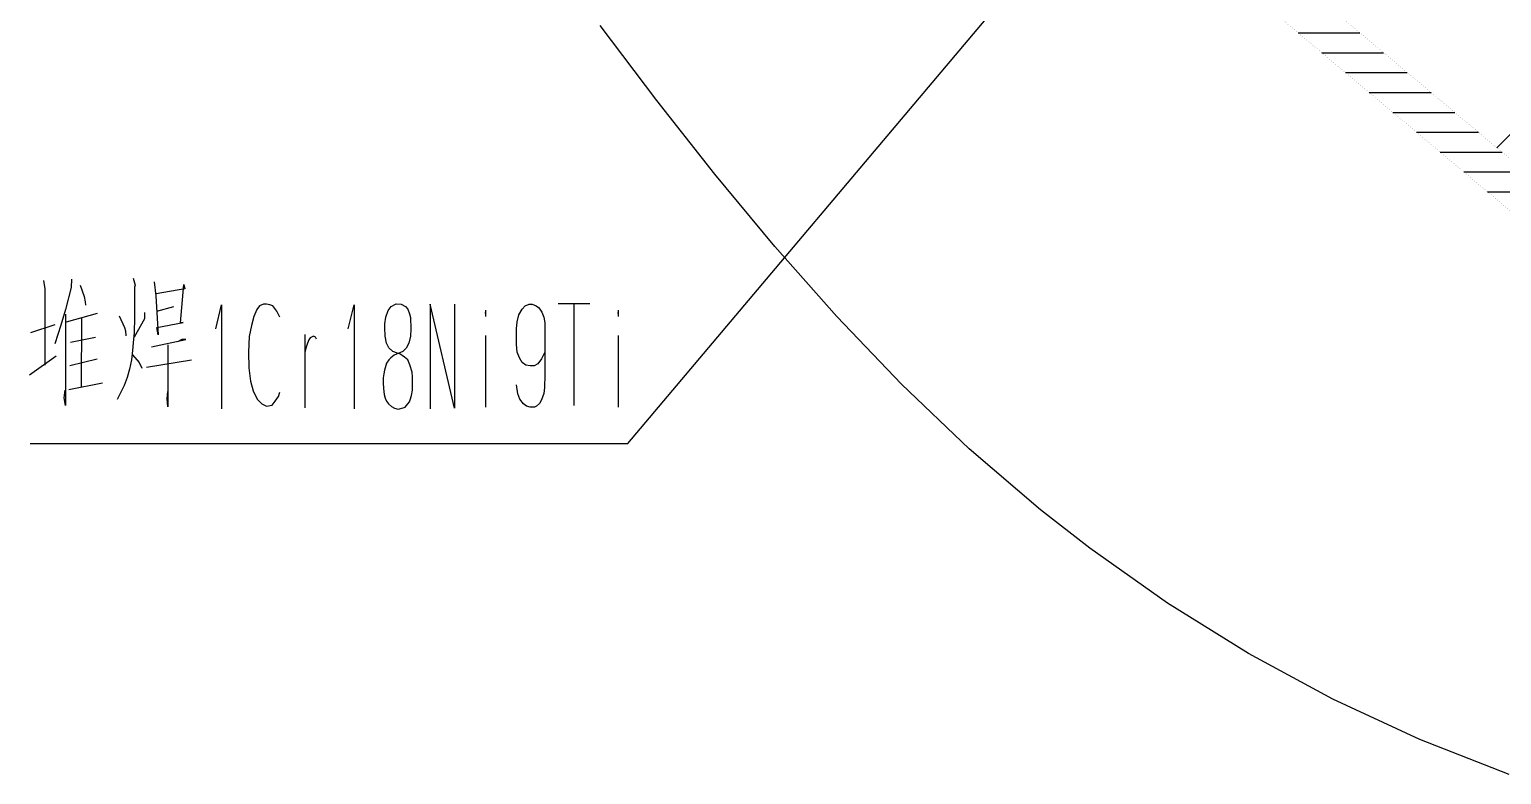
# Model space of a CAD drawing. Extents: x 0 to 8410, y 0 to 11890.
# Drawn here: x 4588 to 5143, y 8389 to 8670 of the extents above; entities that cross this region are included whole.
import ezdxf

# ---------------------------------------------------------------- set-up
doc = ezdxf.new("R2010")
doc.units = 0
doc.header["$MEASUREMENT"] = 0
doc.layers.add('6', color=7, linetype='Continuous')
doc.layers.add('7', color=7, linetype='Continuous')

# ---------------------------------------------------------------- blocks, each defined once
blk = doc.blocks.new('BLKENT528')
at = {"layer": '7', "color": 1, "linetype": 'Continuous'}
blk.add_line((5141.74, 8625.09), (5333.39, 8816.74), dxfattribs=at)
blk = doc.blocks.new('BLKENT529')
at = {"layer": '7', "color": 1, "linetype": 'Continuous'}
for p, q in [((5066.72, 8668.46), (5090.05, 8668.46)), ((5075.66, 8660.96), (5098.99, 8660.96)), ((5084.6, 8653.46), (5107.93, 8653.46)), ((5093.54, 8645.96), (5116.87, 8645.96)), ((5102.47, 8638.46), (5125.81, 8638.46)), ((5111.41, 8630.96), (5134.75, 8630.96)), ((5120.35, 8623.46), (5143.69, 8623.46)), ((5129.29, 8615.96), (5152.62, 8615.96)), ((5138.23, 8608.46), (5161.56, 8608.46))]:
    blk.add_line(p, q, dxfattribs=at)

msp = doc.modelspace()

# ---------------------------------------------------------------- linework, layer by layer
at = {"layer": '6'}
for p, q in [((4813.93, 8513.51), (4995.22, 8728.46)), ((4824.85, 8642.91), (4803.42, 8671.19)), ((4846.75, 8615.08), (4824.85, 8642.91)), ((4869.32, 8587.87), (4846.75, 8615.08)), ((4892.71, 8561.44), (4869.32, 8587.87)), ((4593.53, 8575.08), (4593.92, 8571.94)), ((4603.99, 8575.47), (4603.86, 8572.34)), ((4627.26, 8575.86), (4628.04, 8573.32)), ((4635.23, 8574.49), (4635.88, 8569.2)), ((4593.92, 8571.94), (4593.92, 8543.12)), ((4603.86, 8572.34), (4601.77, 8564.1)), ((4607.26, 8573.32), (4608.82, 8569)), ((4608.82, 8569), (4609.22, 8567.04)), ((4628.04, 8573.32), (4627.78, 8572.53)), ((4627.78, 8572.53), (4627.78, 8560.96)), ((4635.88, 8569.2), (4636.67, 8554.49)), ((4646.73, 8571.94), (4636.01, 8569.98)), ((4645.16, 8559), (4646.47, 8573.51)), ((4646.47, 8573.51), (4646.73, 8571.94)), ((4601.77, 8564.1), (4600.07, 8558.22)), ((4609.22, 8567.04), (4609.35, 8565.67)), ((4631.57, 8562.92), (4631.57, 8560.57)), ((4636.28, 8563.51), (4642.68, 8565.28)), ((4658.43, 8556.85), (4660.65, 8565.85)), ((4660.65, 8565.85), (4660.65, 8526.65)), ((4673.99, 8564.05), (4672.81, 8561.45)), ((4674.97, 8565.45), (4673.99, 8564.05)), ((4676.47, 8566.05), (4674.97, 8565.45)), ((4677.58, 8566.05), (4676.47, 8566.05)), ((4678.82, 8565.85), (4677.58, 8566.05)), ((4679.94, 8565.45), (4678.82, 8565.85)), ((4680.78, 8564.45), (4679.94, 8565.45)), ((4681.5, 8563.45), (4680.78, 8564.45)), ((4682.68, 8561.25), (4681.5, 8563.45)), ((4708.43, 8556.85), (4710.65, 8565.85)), ((4710.65, 8565.85), (4710.65, 8526.65)), ((4722.55, 8561.25), (4723.46, 8563.65)), ((4723.46, 8563.65), (4724.64, 8565.25)), ((4724.64, 8565.25), (4726.47, 8566.25)), ((4726.47, 8566.25), (4728.43, 8566.05)), ((4728.43, 8566.05), (4730.07, 8565.25)), ((4730.07, 8565.25), (4730.85, 8564.25)), ((4730.85, 8564.25), (4731.57, 8562.45)), ((4748.56, 8526.85), (4739.28, 8566.05)), ((4739.28, 8566.05), (4739.28, 8526.65)), ((4748.56, 8566.05), (4748.56, 8526.85)), ((4760.26, 8563.85), (4760.26, 8561.45)), ((4772.81, 8562.05), (4774.05, 8564.25)), ((4774.05, 8564.25), (4775.16, 8565.45)), ((4775.16, 8565.45), (4776.67, 8566.05)), ((4776.67, 8566.05), (4777.84, 8566.05)), ((4777.84, 8566.05), (4779.35, 8565.45)), ((4779.35, 8565.45), (4780.2, 8564.85)), ((4780.2, 8564.85), (4780.65, 8564.25)), ((4780.65, 8564.25), (4781.44, 8563.05)), ((4781.44, 8563.05), (4782.16, 8561.25)), ((4799.54, 8566.25), (4787.58, 8566.25)), ((4793.53, 8566.25), (4793.53, 8527.85)), ((4810.26, 8563.85), (4810.26, 8561.45)), ((4588.69, 8555.47), (4597.84, 8558.41)), ((4600.07, 8558.22), (4597.71, 8551.16)), ((4601.77, 8562.34), (4601.77, 8527.83)), ((4602.16, 8559.39), (4613.79, 8562.73)), ((4607.78, 8560.96), (4607.65, 8534.88)), ((4622.03, 8561.75), (4623.99, 8557.24)), ((4627.78, 8560.96), (4627.65, 8555.47)), ((4631.57, 8560.57), (4627.65, 8553.71)), ((4636.28, 8557.24), (4646.21, 8559.2)), ((4646.21, 8559.2), (4645.16, 8559)), ((4671.9, 8558.05), (4671.11, 8553.85)), ((4672.81, 8561.45), (4671.9, 8558.05)), ((4722.22, 8558.65), (4722.55, 8561.25)), ((4722.22, 8557.25), (4722.22, 8558.65)), ((4731.57, 8562.45), (4731.9, 8561.05)), ((4731.9, 8561.05), (4732.09, 8556.85)), ((4760.39, 8562.65), (4760, 8562.65)), ((4771.9, 8556.85), (4772.09, 8559.45)), ((4772.09, 8559.45), (4772.81, 8562.05)), ((4782.16, 8561.25), (4782.55, 8559.05)), ((4782.55, 8559.05), (4782.61, 8556.85)), ((4810.39, 8562.65), (4810, 8562.65)), ((4917.1, 8535.96), (4892.71, 8561.44)), ((4603.6, 8551.75), (4613.14, 8553.71)), ((4623.99, 8557.24), (4624.38, 8556.06)), ((4624.38, 8556.06), (4624.51, 8554.1)), ((4627.65, 8555.47), (4627.26, 8551.55)), ((4634.18, 8549.98), (4647.12, 8552.73)), ((4636.67, 8554.49), (4636.28, 8557.24)), ((4645.69, 8552.73), (4643.99, 8551.94)), ((4647.12, 8552.73), (4645.69, 8552.73)), ((4671.11, 8553.85), (4670.78, 8548.05)), ((4692.09, 8554.65), (4692.09, 8527.05)), ((4693.53, 8552.65), (4693.07, 8551.45)), ((4694.12, 8553.45), (4693.53, 8552.65)), ((4695.29, 8554.05), (4694.12, 8553.45)), ((4696.08, 8553.65), (4695.29, 8554.05)), ((4696.41, 8552.85), (4696.08, 8553.65)), ((4722.35, 8554.05), (4722.22, 8557.25)), ((4722.88, 8551.45), (4722.35, 8554.05)), ((4731.9, 8554.05), (4731.31, 8551.45)), ((4732.09, 8556.85), (4731.9, 8554.05)), ((4760.26, 8554.25), (4760.26, 8527.25)), ((4771.9, 8554.05), (4771.9, 8556.85)), ((4771.9, 8550.85), (4771.9, 8554.05)), ((4782.61, 8556.85), (4782.61, 8547.65)), ((4810.26, 8554.25), (4810.26, 8527.25)), ((4588.17, 8539.39), (4598.24, 8546.65)), ((4626.99, 8548.61), (4626.73, 8545.08)), ((4627.26, 8551.55), (4626.99, 8548.61)), ((4626.99, 8547.04), (4629.61, 8544.1)), ((4640.33, 8550.77), (4640.33, 8527.43)), ((4670.78, 8548.05), (4670.98, 8542.05)), ((4692.55, 8549.85), (4692.09, 8548.05)), ((4693.07, 8551.45), (4692.55, 8549.85)), ((4723.79, 8549.65), (4722.88, 8551.45)), ((4725.29, 8548.25), (4723.79, 8549.65)), ((4725.69, 8546.85), (4724.44, 8545.85)), ((4726.99, 8547.65), (4725.29, 8548.25)), ((4728.1, 8547.85), (4725.69, 8546.85)), ((4729.67, 8546.05), (4727.45, 8547.65)), ((4729.02, 8548.25), (4728.1, 8547.85)), ((4730.26, 8549.45), (4729.02, 8548.25)), ((4731.31, 8551.45), (4730.26, 8549.45)), ((4772.16, 8548.05), (4771.9, 8550.85)), ((4773.07, 8545.85), (4772.16, 8548.05)), ((4782.55, 8548.05), (4781.31, 8545.45)), ((4782.61, 8547.65), (4782.61, 8539.45)), ((4603.46, 8542.92), (4613.66, 8545.47)), ((4625.95, 8541.55), (4625.03, 8538.41)), ((4626.73, 8545.08), (4625.95, 8541.55)), ((4629.61, 8544.1), (4630.52, 8541.94)), ((4632.35, 8542.34), (4649.35, 8545.08)), ((4670.98, 8542.05), (4671.57, 8537.05)), ((4722.16, 8541.25), (4721.83, 8539.85)), ((4722.88, 8543.85), (4722.16, 8541.25)), ((4723.79, 8545.05), (4722.88, 8543.85)), ((4724.44, 8545.85), (4723.79, 8545.05)), ((4730.85, 8545.05), (4729.67, 8546.05)), ((4731.63, 8543.25), (4730.85, 8545.05)), ((4732.55, 8540.45), (4731.63, 8543.25)), ((4774.05, 8544.05), (4773.07, 8545.85)), ((4775.36, 8543.05), (4774.05, 8544.05)), ((4777.06, 8542.85), (4775.36, 8543.05)), ((4778.5, 8542.85), (4777.06, 8542.85)), ((4779.93, 8543.65), (4778.5, 8542.85)), ((4781.31, 8545.45), (4779.93, 8543.65)), ((4603.07, 8533.9), (4615.75, 8536.45)), ((4623.86, 8535.47), (4622.68, 8532.92)), ((4625.03, 8538.41), (4623.86, 8535.47)), ((4671.57, 8537.05), (4672.55, 8533.45)), ((4721.83, 8539.85), (4721.63, 8538.25)), ((4721.63, 8538.25), (4721.63, 8536.45)), ((4721.63, 8536.45), (4721.7, 8534.25)), ((4732.68, 8538.65), (4732.55, 8540.45)), ((4732.68, 8536.05), (4732.68, 8538.65)), ((4732.68, 8533.65), (4732.68, 8536.05)), ((4772.42, 8532.25), (4771.9, 8535.65)), ((4782.61, 8539.45), (4782.42, 8534.65)), ((4942.68, 8511.57), (4917.1, 8535.96)), ((4601.24, 8530.77), (4601.63, 8533.71)), ((4601.77, 8527.83), (4601.24, 8530.77)), ((4622.68, 8532.92), (4621.24, 8530.18)), ((4640.07, 8530.37), (4640.33, 8533.12)), ((4640.33, 8527.43), (4640.07, 8530.37)), ((4672.55, 8533.45), (4674.12, 8530.25)), ((4674.12, 8530.25), (4675.88, 8528.45)), ((4680.92, 8529.45), (4682.09, 8531.25)), ((4682.09, 8531.25), (4682.68, 8532.85)), ((4721.7, 8534.25), (4721.96, 8532.05)), ((4721.96, 8532.05), (4722.35, 8530.65)), ((4722.35, 8530.65), (4722.81, 8529.45)), ((4731.5, 8529.25), (4731.83, 8530.05)), ((4731.83, 8530.05), (4732.29, 8531.65)), ((4732.29, 8531.65), (4732.68, 8533.65)), ((4773.14, 8530.25), (4772.42, 8532.25)), ((4774.51, 8528.45), (4773.14, 8530.25)), ((4781.31, 8530.05), (4780.52, 8528.65)), ((4782.16, 8532.45), (4781.31, 8530.05)), ((4782.42, 8534.65), (4782.16, 8532.45)), ((4675.88, 8528.45), (4677.58, 8527.65)), ((4677.58, 8527.65), (4679.74, 8528.05)), ((4679.74, 8528.05), (4680.92, 8529.45)), ((4722.81, 8529.45), (4723.6, 8528.45)), ((4723.6, 8528.45), (4724.71, 8527.45)), ((4724.71, 8527.45), (4725.82, 8526.85)), ((4725.82, 8526.85), (4727.32, 8526.45)), ((4727.32, 8526.45), (4729.15, 8527.05)), ((4729.15, 8527.05), (4729.87, 8527.25)), ((4729.87, 8527.25), (4730.85, 8528.45)), ((4730.85, 8528.45), (4731.5, 8529.25)), ((4775.62, 8527.65), (4774.51, 8528.45)), ((4777.06, 8527.25), (4775.62, 8527.65)), ((4778.63, 8527.25), (4777.06, 8527.25)), ((4779.41, 8527.65), (4778.63, 8527.25)), ((4780.52, 8528.65), (4779.41, 8527.65)), ((4588.44, 8513.51), (4813.93, 8513.51)), ((4969.61, 8488.46), (4942.68, 8511.57)), ((4988.12, 8474.02), (4969.61, 8488.46)), ((4969.61, 8488.46), (4969.61, 8488.46)), ((5017.45, 8453.35), (4988.12, 8474.02)), ((5048.08, 8434.33), (5017.45, 8453.35)), ((5079.87, 8417.12), (5048.08, 8434.33)), ((5112.69, 8401.85), (5079.87, 8417.12)), ((5146.39, 8388.66), (5112.69, 8401.85))]:
    msp.add_line(p, q, dxfattribs=at)
at = {"layer": '6', "const_width": 0.03}
for points in [[(5333.49, 8464.19), (4732.53, 8968.46)], [(5323.85, 8452.7), (4722.89, 8956.97)]]:
    msp.add_lwpolyline(points, dxfattribs=at)

# ---------------------------------------------------------------- block references
at = {"layer": '6'}
for name in ['BLKENT528', 'BLKENT529']:
    msp.add_blockref(name, (0, 0), dxfattribs=at)

doc.saveas('drawing.dxf')
